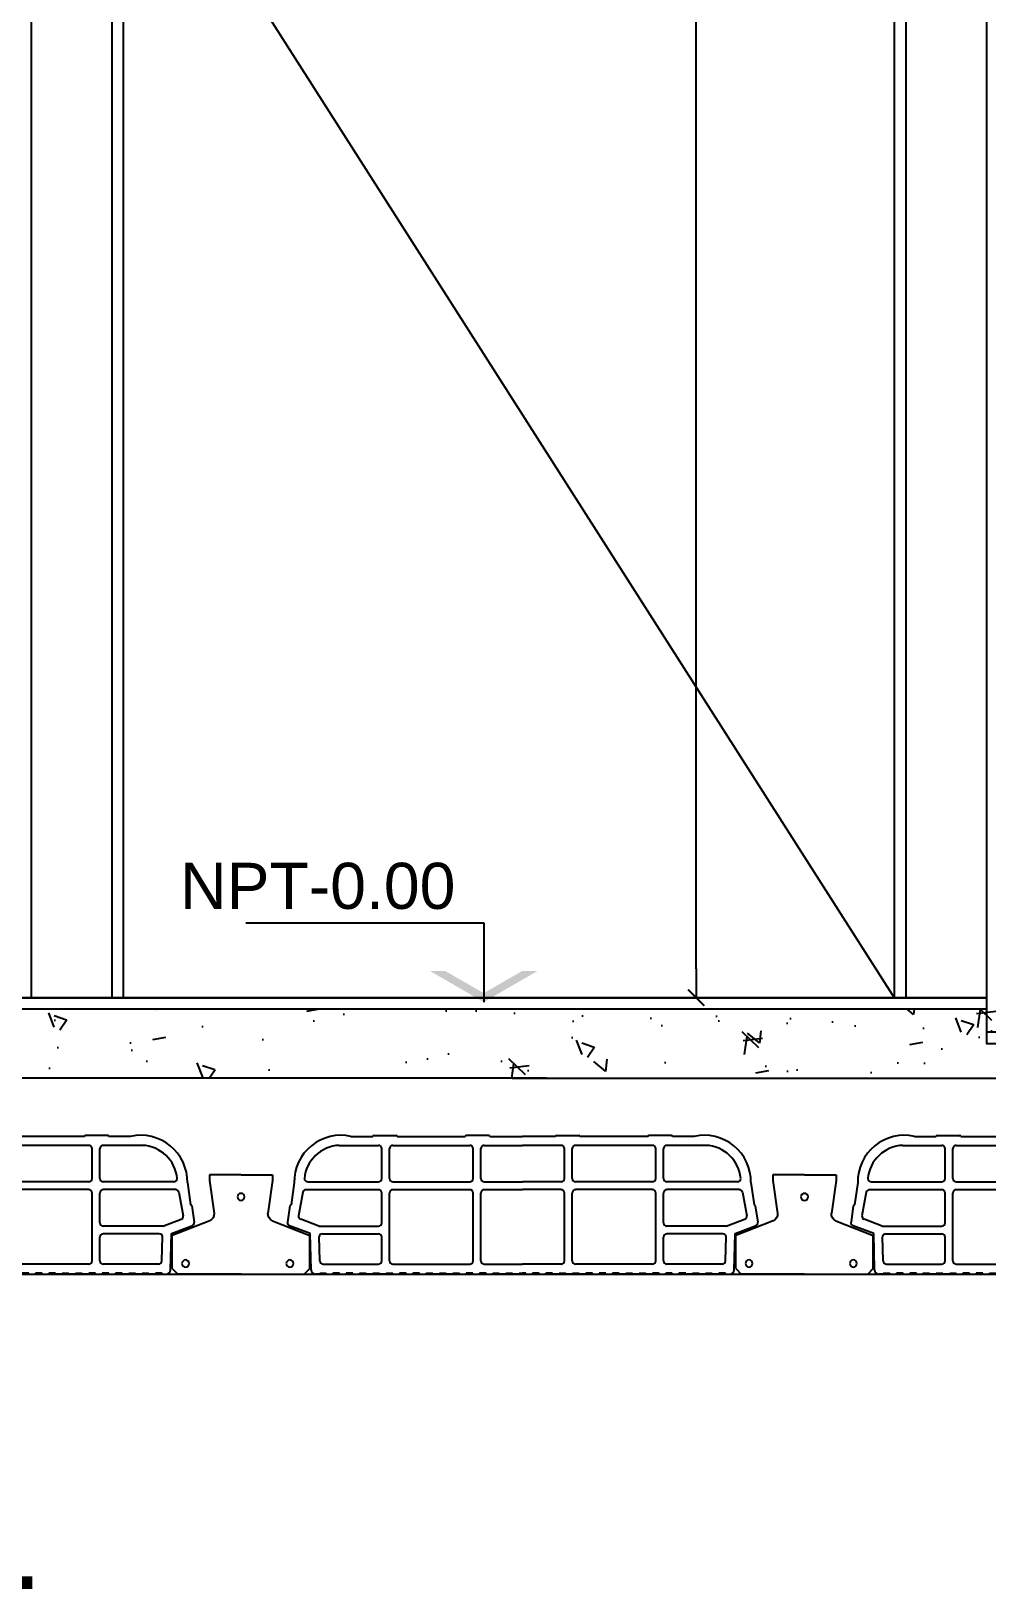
# Model space of a CAD drawing. Header units: metres. Extents: x 198 to 412, y -54 to 17.
# Drawn here: x 260.88 to 261.71, y -26.673 to -25.319 of the extents above; entities that cross this region are included whole.
import ezdxf

# ---------------------------------------------------------------- set-up
doc = ezdxf.new("R2010")
doc.units = ezdxf.units.M
doc.header["$LTSCALE"] = 10
doc.linetypes.add('DASHED2', pattern=[0.375, 0.25, -0.125])
for name, color, linetype in [('02', 2, 'Continuous'), ('1_MUROS', 6, 'Continuous'), ('25-TXT', 2, 'Continuous'), ('A-ABERTURAS', 2, 'Continuous'), ('A-MUROS', 6, 'Continuous'), ('A-PISOS', 1, 'Continuous'), ('A-TEXTOS', 2, 'Continuous'), ('Corte t', 2, 'Continuous'), ('HT-253', 253, 'Continuous'), ('Losa rap sapito', 251, 'Continuous'), ('piso', 1, 'Continuous')]:
    doc.layers.add(name, color=color, linetype=linetype)
doc.styles.add('ARIAL', font='arial.ttf')
doc.styles.get("Standard").update_dxf_attribs({"font": 'arial.ttf'})
doc.dimstyles.new('ST-COTA-25', dxfattribs={"dimscale": 0.25, "dimtxt": 0.18, "dimasz": 0.1, "dimexe": 0.18, "dimexo": 0.0625, "dimgap": 0.09, "dimtad": 1, "dimzin": 4, "dimdsep": 46, "dimtxsty": 'ARIAL', "dimblk1": 'COTA_N', "dimblk2": 'COTA_N', "dimsah": 1, "dimcen": 0.09, "dimclrd": 8, "dimclre": 8, "dimclrt": 1, "dimadec": 0, "dimazin": 0, "dimtfac": 1, "dimtix": 1, "dimtmove": 0, "dimatfit": 3, "dimldrblk": 'COTA_N', "dimfxl": 0.18, "dimtolj": 1, "dimtzin": 0, "dimarcsym": 0})

# ---------------------------------------------------------------- blocks, each defined once
blk = doc.blocks.new('VIGUETA NUEVA')
at = {"layer": '02'}
for p, q in [((852.3054, 1549.6661), (852.2767, 1549.6661)), ((852.2767, 1549.6661), (852.2767, 1549.6611)), ((852.2767, 1549.6611), (852.2809, 1549.6312)), ((852.3054, 1549.6661), (852.3342, 1549.6661)), ((852.3342, 1549.6611), (852.3299, 1549.6312)), ((852.3342, 1549.6661), (852.3342, 1549.6611)), ((852.2769, 1549.6243), (852.2429, 1549.6111)), ((852.2429, 1549.5811), (852.2429, 1549.6111)), ((852.3339, 1549.6243), (852.3679, 1549.6111)), ((852.3679, 1549.5811), (852.3679, 1549.6111)), ((852.2429, 1549.5811), (852.2479, 1549.5761)), ((852.3054, 1549.5761), (852.2479, 1549.5761)), ((852.3054, 1549.5761), (852.3629, 1549.5761)), ((852.3679, 1549.5811), (852.3629, 1549.5761))]:
    blk.add_line(p, q, dxfattribs=at)
for centre, start, end in [((852.2739, 1549.6307), 294.8533, 4.4381), ((852.3369, 1549.6307), 175.5619, 245.1467)]:
    blk.add_arc(centre, 0.00704, start, end, dxfattribs=at)
blk = doc.blocks.new('VIGUETA NUEVA1')
at = {"layer": 'piso'}
for centre in [(0, -0.02), (-0.0444, -0.0805), (0.0504, -0.0805)]:
    blk.add_circle(centre, 0.00324, dxfattribs=at)
at = {"layer": '1_MUROS'}
blk.add_blockref('VIGUETA NUEVA', (-852.3054, -1549.6661), dxfattribs=at)
blk = doc.blocks.new('Losa rap zapito')
at = {"layer": 'Losa rap sapito'}
for p, q in [((283.7711, -291.7719), (283.8051, -291.7719)), ((283.7813, -291.7641), (283.8003, -291.7641)), ((283.8012, -291.7632), (283.8205, -291.7632)), ((283.8176, -291.7719), (283.8844, -291.7719)), ((283.8215, -291.7641), (283.8806, -291.7641)), ((283.9008, -291.7632), (283.8815, -291.7632)), ((283.897, -291.7719), (283.9304, -291.7719)), ((283.9018, -291.7641), (283.9304, -291.7641)), ((283.959, -291.7641), (283.9304, -291.7641)), ((283.9638, -291.7719), (283.9304, -291.7719)), ((283.9599, -291.7632), (283.9792, -291.7632)), ((284.0431, -291.7719), (283.9763, -291.7719)), ((284.0393, -291.7641), (283.9802, -291.7641)), ((284.0595, -291.7632), (284.0402, -291.7632)), ((284.0896, -291.7719), (284.0556, -291.7719)), ((284.0795, -291.7641), (284.0605, -291.7641)), ((283.808, -291.8006), (283.808, -291.7747)), ((283.8147, -291.8006), (283.8147, -291.7747)), ((283.8873, -291.8006), (283.8873, -291.7747)), ((283.8941, -291.8006), (283.8941, -291.7747)), ((283.9667, -291.8006), (283.9667, -291.7747)), ((283.9734, -291.8006), (283.9734, -291.7747)), ((284.046, -291.8006), (284.046, -291.7747)), ((284.0527, -291.8006), (284.0527, -291.7747)), ((283.732, -291.8042), (283.7293, -291.8235)), ((283.7394, -291.8124), (283.7357, -291.8329)), ((283.7422, -291.8103), (283.8051, -291.8103)), ((283.7437, -291.8035), (283.8051, -291.8035)), ((283.7534, -291.8103), (283.8051, -291.8103)), ((283.8176, -291.8035), (283.8844, -291.8035)), ((283.8176, -291.8103), (283.8844, -291.8103)), ((283.897, -291.8035), (283.9304, -291.8035)), ((283.897, -291.8103), (283.9304, -291.8103)), ((283.9638, -291.8035), (283.9304, -291.8035)), ((283.9638, -291.8103), (283.9304, -291.8103)), ((284.0431, -291.8035), (283.9763, -291.8035)), ((284.0431, -291.8103), (283.9763, -291.8103)), ((284.117, -291.8035), (284.0556, -291.8035)), ((284.1186, -291.8103), (284.0556, -291.8103)), ((284.1073, -291.8103), (284.0556, -291.8103)), ((284.1214, -291.8124), (284.125, -291.8329)), ((284.1287, -291.8042), (284.1314, -291.8235)), ((283.7282, -291.8243), (283.7262, -291.8386)), ((283.808, -291.8391), (283.808, -291.8132)), ((283.8147, -291.8721), (283.8147, -291.8132)), ((283.8873, -291.8721), (283.8873, -291.8132)), ((283.8941, -291.8721), (283.8941, -291.8132)), ((283.9667, -291.8721), (283.9667, -291.8132)), ((283.9734, -291.8721), (283.9734, -291.8132)), ((284.046, -291.8721), (284.046, -291.8132)), ((284.0527, -291.8391), (284.0527, -291.8132)), ((284.1325, -291.8243), (284.1346, -291.8386)), ((283.7534, -291.842), (283.7376, -291.836)), ((284.1073, -291.842), (284.1232, -291.836)), ((283.7459, -291.8484), (283.728, -291.8417)), ((283.7466, -291.8799), (283.7459, -291.8484)), ((283.7534, -291.842), (283.8051, -291.842)), ((283.7542, -291.8721), (283.7536, -291.851)), ((283.7565, -291.8487), (283.8051, -291.8487)), ((283.808, -291.8721), (283.808, -291.8516)), ((284.0527, -291.8721), (284.0527, -291.8516)), ((284.1073, -291.842), (284.0556, -291.842)), ((284.1043, -291.8487), (284.0556, -291.8487)), ((284.1066, -291.8721), (284.1071, -291.851)), ((284.1141, -291.8799), (284.1149, -291.8484)), ((284.1149, -291.8484), (284.1327, -291.8417)), ((283.7571, -291.8749), (283.8051, -291.8749)), ((283.8176, -291.8749), (283.8844, -291.8749)), ((283.897, -291.8749), (283.9304, -291.8749)), ((283.9638, -291.8749), (283.9304, -291.8749)), ((284.0431, -291.8749), (283.9763, -291.8749)), ((284.1037, -291.8749), (284.0556, -291.8749)), ((283.7541, -291.8836), (283.7504, -291.8836)), ((283.7541, -291.8836), (283.7516, -291.8836)), ((283.7541, -291.8836), (283.7516, -291.8836)), ((283.7541, -291.8836), (283.7541, -291.8827)), ((283.7541, -291.8827), (283.7598, -291.8827)), ((283.7598, -291.8836), (283.7598, -291.8827)), ((283.7598, -291.8836), (283.7656, -291.8836)), ((283.7714, -291.8827), (283.7656, -291.8827)), ((283.7656, -291.8836), (283.7656, -291.8827)), ((283.7714, -291.8836), (283.7714, -291.8827)), ((283.7714, -291.8836), (283.7772, -291.8836)), ((283.7772, -291.8836), (283.7772, -291.8827)), ((283.783, -291.8827), (283.7772, -291.8827)), ((283.783, -291.8836), (283.783, -291.8827)), ((283.783, -291.8836), (283.7887, -291.8836)), ((283.7887, -291.8836), (283.7887, -291.8827)), ((283.7887, -291.8827), (283.7945, -291.8827)), ((283.7945, -291.8836), (283.7945, -291.8827)), ((283.8003, -291.8836), (283.7945, -291.8836)), ((283.8003, -291.8827), (283.8061, -291.8827)), ((283.8003, -291.8836), (283.8003, -291.8827)), ((283.8061, -291.8836), (283.8061, -291.8827)), ((283.8119, -291.8836), (283.8061, -291.8836)), ((283.8119, -291.8827), (283.8176, -291.8827)), ((283.8119, -291.8836), (283.8119, -291.8827)), ((283.8119, -291.8827), (283.8176, -291.8827)), ((283.8176, -291.8836), (283.8176, -291.8827)), ((283.8176, -291.8836), (283.8234, -291.8836)), ((283.8292, -291.8827), (283.8234, -291.8827)), ((283.8234, -291.8836), (283.8234, -291.8827)), ((283.8292, -291.8836), (283.8292, -291.8827)), ((283.8292, -291.8836), (283.835, -291.8836)), ((283.835, -291.8836), (283.835, -291.8827)), ((283.8408, -291.8827), (283.835, -291.8827)), ((283.8408, -291.8836), (283.8408, -291.8827)), ((283.8408, -291.8836), (283.8465, -291.8836)), ((283.8465, -291.8836), (283.8465, -291.8827)), ((283.8465, -291.8827), (283.8523, -291.8827)), ((283.8523, -291.8836), (283.8523, -291.8827)), ((283.8581, -291.8836), (283.8523, -291.8836)), ((283.8581, -291.8827), (283.8639, -291.8827)), ((283.8581, -291.8836), (283.8581, -291.8827)), ((283.8639, -291.8836), (283.8639, -291.8827)), ((283.8697, -291.8836), (283.8639, -291.8836)), ((283.8697, -291.8827), (283.8755, -291.8827)), ((283.8697, -291.8836), (283.8697, -291.8827)), ((283.8697, -291.8827), (283.8755, -291.8827)), ((283.8755, -291.8836), (283.8755, -291.8827)), ((283.8755, -291.8836), (283.8812, -291.8836)), ((283.887, -291.8827), (283.8812, -291.8827)), ((283.8812, -291.8836), (283.8812, -291.8827)), ((283.887, -291.8836), (283.887, -291.8827)), ((283.887, -291.8836), (283.8928, -291.8836)), ((283.8928, -291.8836), (283.8928, -291.8827)), ((283.8986, -291.8827), (283.8928, -291.8827)), ((283.8986, -291.8836), (283.8986, -291.8827)), ((283.8986, -291.8836), (283.9044, -291.8836)), ((283.9044, -291.8836), (283.9044, -291.8827)), ((283.9044, -291.8827), (283.9101, -291.8827)), ((283.9101, -291.8836), (283.9101, -291.8827)), ((283.9159, -291.8836), (283.9101, -291.8836)), ((283.9159, -291.8827), (283.9217, -291.8827)), ((283.9159, -291.8836), (283.9159, -291.8827)), ((283.9217, -291.8836), (283.9217, -291.8827)), ((283.9275, -291.8836), (283.9217, -291.8836)), ((283.9275, -291.8836), (283.9275, -291.8827)), ((283.9275, -291.8827), (283.9304, -291.8827)), ((283.9333, -291.8827), (283.9304, -291.8827)), ((283.9333, -291.8836), (283.9333, -291.8827)), ((283.9333, -291.8836), (283.939, -291.8836)), ((283.9448, -291.8827), (283.939, -291.8827)), ((283.939, -291.8836), (283.939, -291.8827)), ((283.9448, -291.8836), (283.9448, -291.8827)), ((283.9448, -291.8836), (283.9506, -291.8836)), ((283.9506, -291.8836), (283.9506, -291.8827)), ((283.9564, -291.8827), (283.9506, -291.8827)), ((283.9564, -291.8836), (283.9564, -291.8827)), ((283.9622, -291.8836), (283.9564, -291.8836)), ((283.9622, -291.8836), (283.9622, -291.8827)), ((283.9622, -291.8827), (283.9679, -291.8827)), ((283.9679, -291.8836), (283.9679, -291.8827)), ((283.9737, -291.8836), (283.9679, -291.8836)), ((283.9737, -291.8827), (283.9795, -291.8827)), ((283.9737, -291.8836), (283.9737, -291.8827)), ((283.9795, -291.8836), (283.9795, -291.8827)), ((283.9853, -291.8836), (283.9795, -291.8836)), ((283.9911, -291.8827), (283.9853, -291.8827)), ((283.9853, -291.8836), (283.9853, -291.8827)), ((283.9911, -291.8827), (283.9853, -291.8827)), ((283.9911, -291.8836), (283.9911, -291.8827)), ((283.9911, -291.8836), (283.9968, -291.8836)), ((284.0026, -291.8827), (283.9968, -291.8827)), ((283.9968, -291.8836), (283.9968, -291.8827)), ((284.0026, -291.8836), (284.0026, -291.8827)), ((284.0026, -291.8836), (284.0084, -291.8836)), ((284.0084, -291.8836), (284.0084, -291.8827)), ((284.0142, -291.8827), (284.0084, -291.8827)), ((284.0142, -291.8836), (284.0142, -291.8827)), ((284.02, -291.8836), (284.0142, -291.8836)), ((284.02, -291.8836), (284.02, -291.8827)), ((284.02, -291.8827), (284.0258, -291.8827)), ((284.0258, -291.8836), (284.0258, -291.8827)), ((284.0315, -291.8836), (284.0258, -291.8836)), ((284.0315, -291.8827), (284.0373, -291.8827)), ((284.0315, -291.8836), (284.0315, -291.8827)), ((284.0373, -291.8836), (284.0373, -291.8827)), ((284.0431, -291.8836), (284.0373, -291.8836)), ((284.0489, -291.8827), (284.0431, -291.8827)), ((284.0431, -291.8836), (284.0431, -291.8827)), ((284.0489, -291.8827), (284.0431, -291.8827)), ((284.0489, -291.8836), (284.0489, -291.8827)), ((284.0489, -291.8836), (284.0547, -291.8836)), ((284.0604, -291.8827), (284.0547, -291.8827)), ((284.0547, -291.8836), (284.0547, -291.8827)), ((284.0604, -291.8836), (284.0604, -291.8827)), ((284.0604, -291.8836), (284.0662, -291.8836)), ((284.0662, -291.8836), (284.0662, -291.8827)), ((284.072, -291.8827), (284.0662, -291.8827)), ((284.072, -291.8836), (284.072, -291.8827)), ((284.0778, -291.8836), (284.072, -291.8836)), ((284.0778, -291.8836), (284.0778, -291.8827)), ((284.0778, -291.8827), (284.0836, -291.8827)), ((284.0836, -291.8836), (284.0836, -291.8827)), ((284.0893, -291.8836), (284.0836, -291.8836)), ((284.0893, -291.8827), (284.0951, -291.8827)), ((284.0893, -291.8836), (284.0893, -291.8827)), ((284.0951, -291.8836), (284.0951, -291.8827)), ((284.1009, -291.8836), (284.0951, -291.8836)), ((284.1009, -291.8836), (284.1009, -291.8827)), ((284.1067, -291.8827), (284.1009, -291.8827)), ((284.1067, -291.8836), (284.1067, -291.8827)), ((284.1067, -291.8836), (284.1092, -291.8836)), ((284.1067, -291.8836), (284.1092, -291.8836)), ((284.1067, -291.8836), (284.1103, -291.8836))]:
    blk.add_line(p, q, dxfattribs=at)
for centre, radius, start, end in [((283.7724, -291.8035), 0.0404, 77.2971, 181.0135), ((283.7724, -291.8035), 0.0317, 92.259, 174.7894), ((283.8012, -291.7641), 0.000963, 90, 180), ((283.8051, -291.7747), 0.00289, 0, 90), ((283.8176, -291.7747), 0.00289, 90, 180), ((283.8205, -291.7641), 0.000963, 0, 90), ((283.8815, -291.7641), 0.000963, 90, 180), ((283.8844, -291.7747), 0.00289, 0, 90), ((283.897, -291.7747), 0.00289, 90, 180), ((283.9008, -291.7641), 0.000963, 0, 90), ((283.9599, -291.7641), 0.000963, 90, 180), ((283.9638, -291.7747), 0.00289, 0, 90), ((283.9763, -291.7747), 0.00289, 90, 180), ((283.9792, -291.7641), 0.000963, 0, 90), ((284.0402, -291.7641), 0.000963, 90, 180), ((284.0431, -291.7747), 0.00289, 0, 90), ((284.0556, -291.7747), 0.00289, 90, 180), ((284.0595, -291.7641), 0.000963, 0, 90), ((284.0883, -291.8035), 0.0404, 358.9865, 102.7029), ((284.0883, -291.8035), 0.0317, 5.2106, 87.741), ((283.7422, -291.8132), 0.00289, 90, 165.2593), ((283.7437, -291.8006), 0.00289, 180.2316, 270), ((283.8051, -291.8006), 0.00289, 270, 0), ((283.8051, -291.8132), 0.00289, 0, 90), ((283.8176, -291.8006), 0.00289, 180, 270), ((283.8176, -291.8132), 0.00289, 90, 180), ((283.8844, -291.8006), 0.00289, 270, 0), ((283.8844, -291.8132), 0.00289, 0, 90), ((283.897, -291.8006), 0.00289, 180, 270), ((283.897, -291.8132), 0.00289, 90, 180), ((283.9638, -291.8006), 0.00289, 270, 0), ((283.9638, -291.8132), 0.00289, 0, 90), ((283.9763, -291.8006), 0.00289, 180, 270), ((283.9763, -291.8132), 0.00289, 90, 180), ((284.0431, -291.8006), 0.00289, 270, 0), ((284.0431, -291.8132), 0.00289, 0, 90), ((284.0556, -291.8006), 0.00289, 180, 270), ((284.0556, -291.8132), 0.00289, 90, 180), ((284.117, -291.8006), 0.00289, 270, 359.7684), ((284.1186, -291.8132), 0.00289, 14.7407, 90), ((283.7292, -291.8244), 0.000963, 81.8699, 171.8699), ((284.1316, -291.8244), 0.000963, 8.1301, 98.1301), ((283.729, -291.839), 0.00289, 171.8699, 249.444), ((283.7386, -291.8333), 0.00289, 171.8699, 249.444), ((283.8051, -291.8391), 0.00289, 270, 0), ((284.0556, -291.8391), 0.00289, 180, 270), ((284.1222, -291.8333), 0.00289, 290.556, 8.1301), ((284.1317, -291.839), 0.00289, 290.556, 8.1301), ((283.7565, -291.8516), 0.00289, 90, 168.5947), ((283.8051, -291.8516), 0.00289, 0, 90), ((284.0556, -291.8516), 0.00289, 90, 180), ((284.1043, -291.8516), 0.00289, 11.4053, 90), ((283.7505, -291.8797), 0.0039, 182.4799, 268.1248), ((283.7571, -291.8721), 0.00289, 180, 271.41), ((283.8051, -291.8721), 0.00289, 270, 0), ((283.8176, -291.8721), 0.00289, 180, 270), ((283.8844, -291.8721), 0.00289, 270, 0), ((283.897, -291.8721), 0.00289, 180, 270), ((283.9638, -291.8721), 0.00289, 270, 0), ((283.9763, -291.8721), 0.00289, 180, 270), ((284.0431, -291.8721), 0.00289, 270, 0), ((284.0556, -291.8721), 0.00289, 180, 270), ((284.1037, -291.8721), 0.00289, 268.59, 0), ((284.1102, -291.8797), 0.0039, 271.8752, 357.5201)]:
    blk.add_arc(centre, radius, start, end, dxfattribs=at)
blk = doc.blocks.new('COTA_N')
for p, q in [((-1, 0), (0, 0)), ((0, 0.5), (0, -0.5))]:
    blk.add_line(p, q)
at = {"color": 3, "const_width": 0.065}
blk.add_lwpolyline([(0.141, 0.141), (0.283, 0.283), (0, 0), (-0.141, -0.141), (-0.283, -0.283)], dxfattribs=at)
blk = doc.blocks.new('*D454')
at = {"layer": '25-TXT', "color": 8, "lineweight": -2, "transparency": 16777216}
for p, q in [((261.6145, -24.0581), (261.4128, -24.0581)), ((261.4578, -26.1327), (261.4578, -24.0831)), ((261.6442, -26.1577), (261.4128, -26.1577))]:
    blk.add_line(p, q, dxfattribs=at)
at = {"layer": 'Defpoints', "color": 0, "transparency": 16777216}
for p in [(261.4578, -24.0581), (261.6301, -24.0581), (261.6598, -26.1577)]:
    blk.add_point(p, dxfattribs=at)
at = {"layer": '25-TXT', "color": 8, "lineweight": -2, "transparency": 16777216, "xscale": 0.025, "yscale": 0.025, "zscale": 0.025}
for p, rotation in [((261.4578, -24.0581), 90), ((261.4578, -26.1577), 270)]:
    blk.add_blockref('COTA_N', p, dxfattribs=dict(at, rotation=rotation))
at = {"layer": '25-TXT', "color": 1, "transparency": 16777216, "insert": (261.4123, -25.1079), "char_height": 0.045, "attachment_point": 5, "rotation": 90, "style": 'ARIAL'}
blk.add_mtext('\\A1;2.10', dxfattribs=at)
blk = doc.blocks.new('N-NIV-CO')
for p, q in [((1.0325, 0.3433), (0, 0.3433)), ((0, 0.3433), (0, 0))]:
    blk.add_line(p, q)
for points in [[(-0.2333, 0.1347), (-0.1667, 0.1347), (0, 0), (0, 0.0385)], [(0.2333, 0.1347), (0.1667, 0.1347), (0, 0), (0, 0.0385)]]:
    blk.add_solid(points)
at = {"style": 'ARIAL'}
for tag, p in [('COTA', (0.1161, 0.4045)), ('NPT', (0.2881, 0.0489))]:
    blk.add_attdef(tag, p, '', height=0.2, dxfattribs=at)

msp = doc.modelspace()

# ---------------------------------------------------------------- hatches: boundary and pattern name
at = {"layer": 'HT-253'}
h = msp.add_hatch(dxfattribs=at)
h.set_pattern_fill('AR-CONC', color=256, scale=0.0007, angle=90)
h.set_pattern_definition([(140, (-295.03756, -11797.42459), (0.0111573599, 0.1275292683), [0.013335, -0.146685]), (85, (-295.03756, -11797.42459), (-0.1337397917, -0.024670395), [0.010668, -0.1173484089]), (190.4514447, (-295.03663, -11797.41396), (-0.1225824263, 0.102858873), [0.0113330062, -0.1246631712]), (136.1842, (-295.07312, -11797.42459), (0.0294296296, 0.1897553286), [0.0200025, -0.2200275]), (186.6355576, (-295.07066, -11797.40878), (-0.1731982872, 0.1661828938), [0.0169995162, -0.1869949257]), (81.1841512, (-295.07312, -11797.4246), (-0.1731982872, 0.166182894), [0.016001977, -0.1760218123]), (111, (-295.06423, -11797.40681), (0.0715856387, 0.1061300739), [0.013335, -0.146685]), (56, (-295.06423, -11797.40681), (-0.1289315763, 0.0432614198), [0.010668, -0.117348]), (161.451445, (-295.05826, -11797.39797), (-0.0573459382, 0.1493914935), [0.0113330062, -0.1246629563]), (127.5, (-295.037556, -11797.42459), (-0.05918852721, 0.00216202228), [0, -0.1159256, 0, -0.119126, 0, -0.1177925]), (97.5, (-295.037556, -11797.42459), (-0.07012640237, 0.04677376376), [0, -0.0679196, 0, -0.1132586, 0, -0.0448945]), (57.5, (-295.037556, -11797.46424), (0.0040101208, 0.09491341662), [0, -0.04445, 0, -0.138684, 0, -0.184023]), (47.5, (-295.037556, -11797.48202), (-0.0177985437, 0.10369042697), [0, -0.057785, 0, -0.0921004, 0, -0.130683])])
h.paths.add_polyline_path([(260.1548, -26.1677), (261.8043, -26.1677), (261.8043, -26.1877), (261.8043, -26.1977), (262.6193, -26.1977), (262.6193, -26.2277), (261.2979, -26.2277), (261.0979, -26.2277), (260.1548, -26.2277)])

# ---------------------------------------------------------------- linework, layer by layer
at = {"color": 2}
msp.add_line((260.1695, -26.1577), (261.7102, -26.1577), dxfattribs=at)
at = {"color": 5}
for p, q in [((261.3278, -26.2277), (259.6359, -26.2277)), ((261.2979, -26.2277), (261.3278, -26.2277)), ((261.2979, -26.2277), (262.7593, -26.2277)), ((259.6354, -26.3977), (261.3278, -26.3977)), ((261.2979, -26.3977), (262.7593, -26.3977))]:
    msp.add_line(p, q, dxfattribs=at)
at = {"layer": 'A-ABERTURAS', "color": 1, "linetype": 'DASHED2'}
msp.add_line((260.9601, -25.1081), (261.6301, -26.1581), dxfattribs=at)
at = {"layer": 'A-ABERTURAS', "color": 1}
for points in [[(261.7101, -26.1581), (261.7101, -23.9781), (260.8801, -23.9781), (260.8801, -26.1577)], [(261.6401, -26.1581), (261.6401, -24.0481), (260.9501, -24.0481), (260.9501, -26.1577)], [(261.6301, -26.1581), (261.6301, -24.0581), (260.9601, -24.0581), (260.9601, -26.1577)], [(261.7102, -26.1577), (261.7102, -24.0877)]]:
    msp.add_lwpolyline(points, dxfattribs=at)
at = {"layer": 'A-PISOS'}
for points in [[(262.6193, -26.1877), (261.7102, -26.1877), (261.7102, -26.1577), (260.1695, -26.1577)], [(262.6193, -26.1977), (261.7102, -26.1977), (261.7102, -26.1677), (260.1695, -26.1677)]]:
    msp.add_lwpolyline(points, dxfattribs=at)

# ---------------------------------------------------------------- block references
at = {"layer": '25-TXT'}
ref = msp.add_blockref('N-NIV-CO', (261.2732, -26.1615), dxfattribs=dict(at, xscale=-0.2000000000000002, yscale=0.2000000000000002, zscale=0.2000000000000002))
ref.add_attrib('COTA', 'NPT-0.00', (261.0095, -26.0806), dxfattribs={"layer": '0', "height": 0.04, "style": 'ARIAL'})
at = {"layer": 'A-MUROS'}
for p in [(-23.1129, 265.4859), (-22.6234, 265.4859), (-22.134, 265.4859)]:
    msp.add_blockref('Losa rap zapito', p, dxfattribs=at)
at = {"layer": 'Corte t', "xscale": -0.9559179682510148, "yscale": 0.9559179682510148, "zscale": 0.9559179682510148}
for p in [(261.0624, -26.3116), (261.5518, -26.3116)]:
    msp.add_blockref('VIGUETA NUEVA1', p, dxfattribs=at)

# ---------------------------------------------------------------- texts
at = {"layer": 'A-TEXTOS', "insert": (260.1353, -26.5681, 0), "char_height": 0.10318, "width": 0.777043, "attachment_point": 1}
msp.add_mtext('CORTE 1-1', dxfattribs=at)

# ---------------------------------------------------------------- dimensions: what is measured, and where the dimension line sits
at = {"layer": '25-TXT'}
dim = msp.add_linear_dim(base=(261.4578, -24.0581), p1=(261.6598, -26.1577), p2=(261.6301, -24.0581), angle=90, dimstyle='ST-COTA-25', dxfattribs=at)
dim.commit()
dim.dimension.update_dxf_attribs({"geometry": '*D454', "text_midpoint": (261.4123, -25.1079)})

doc.saveas('drawing.dxf')
